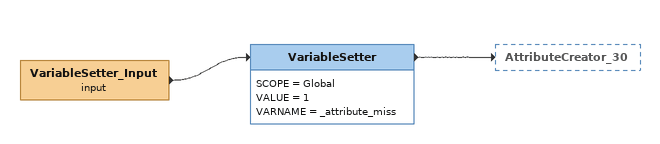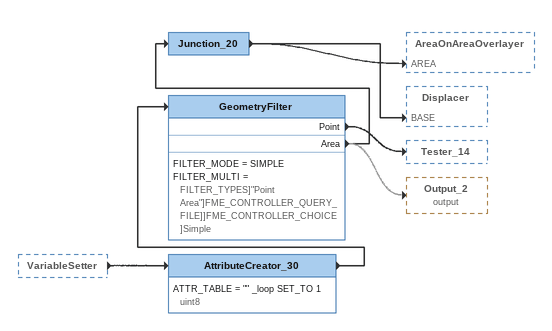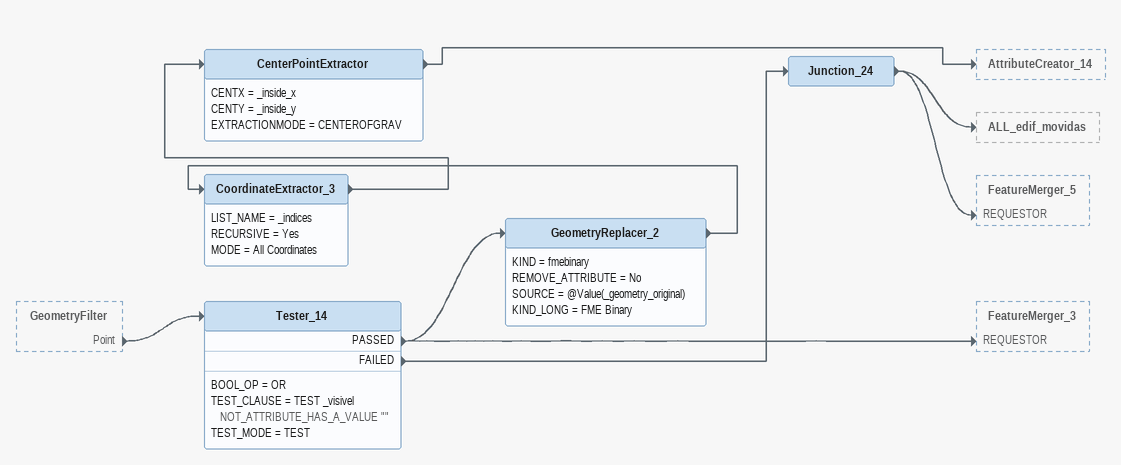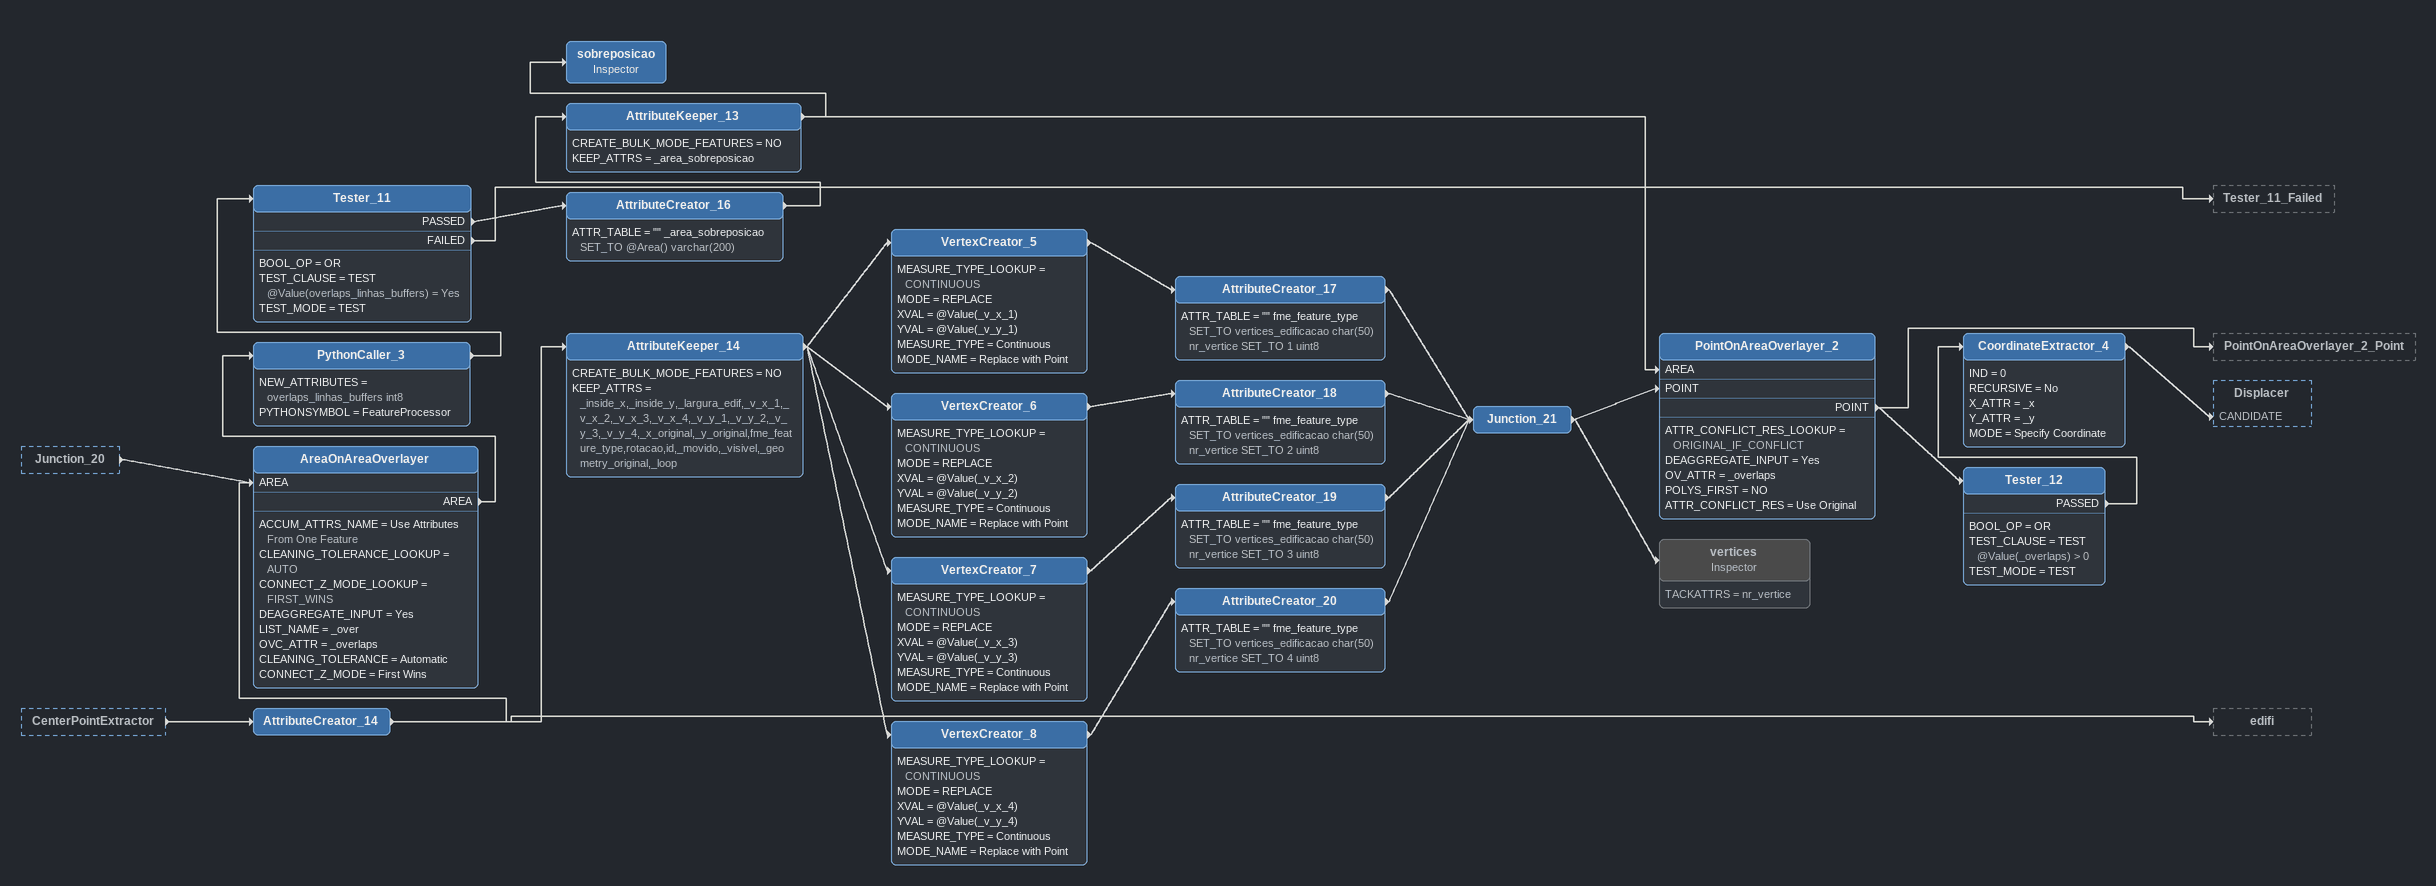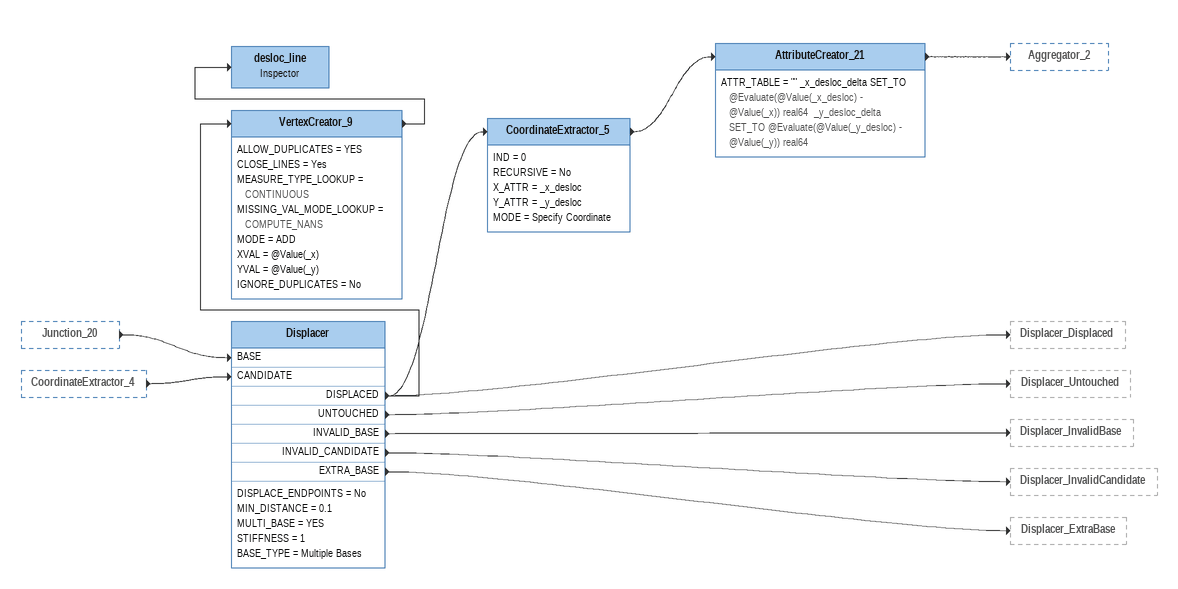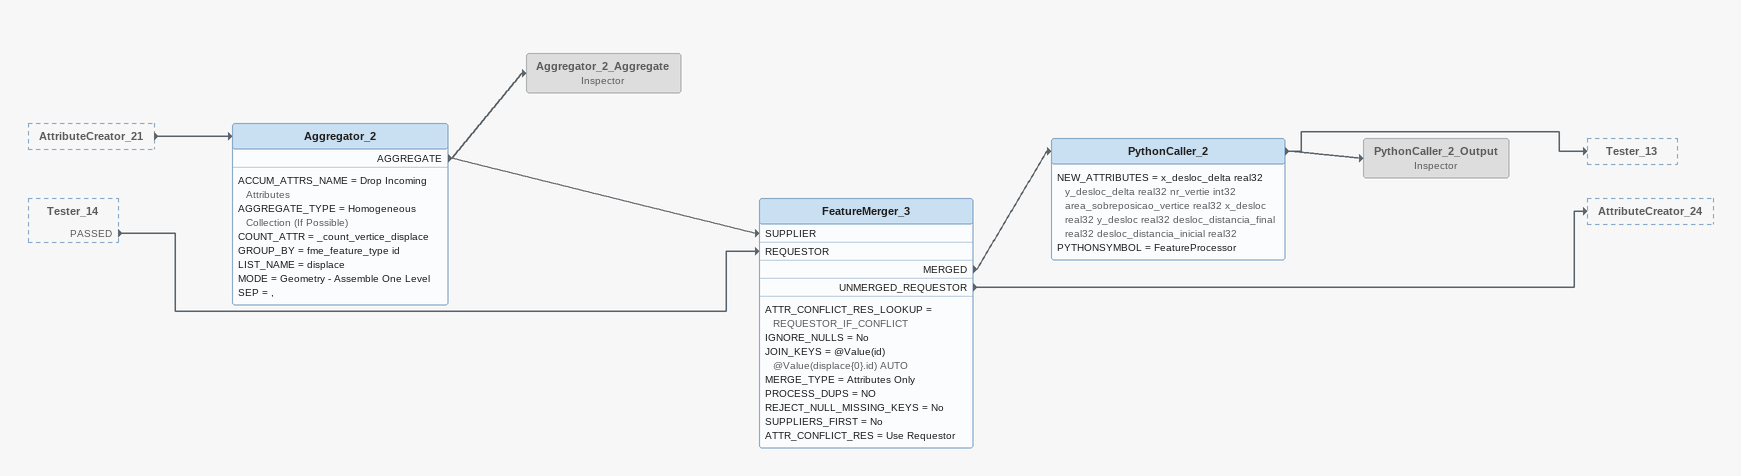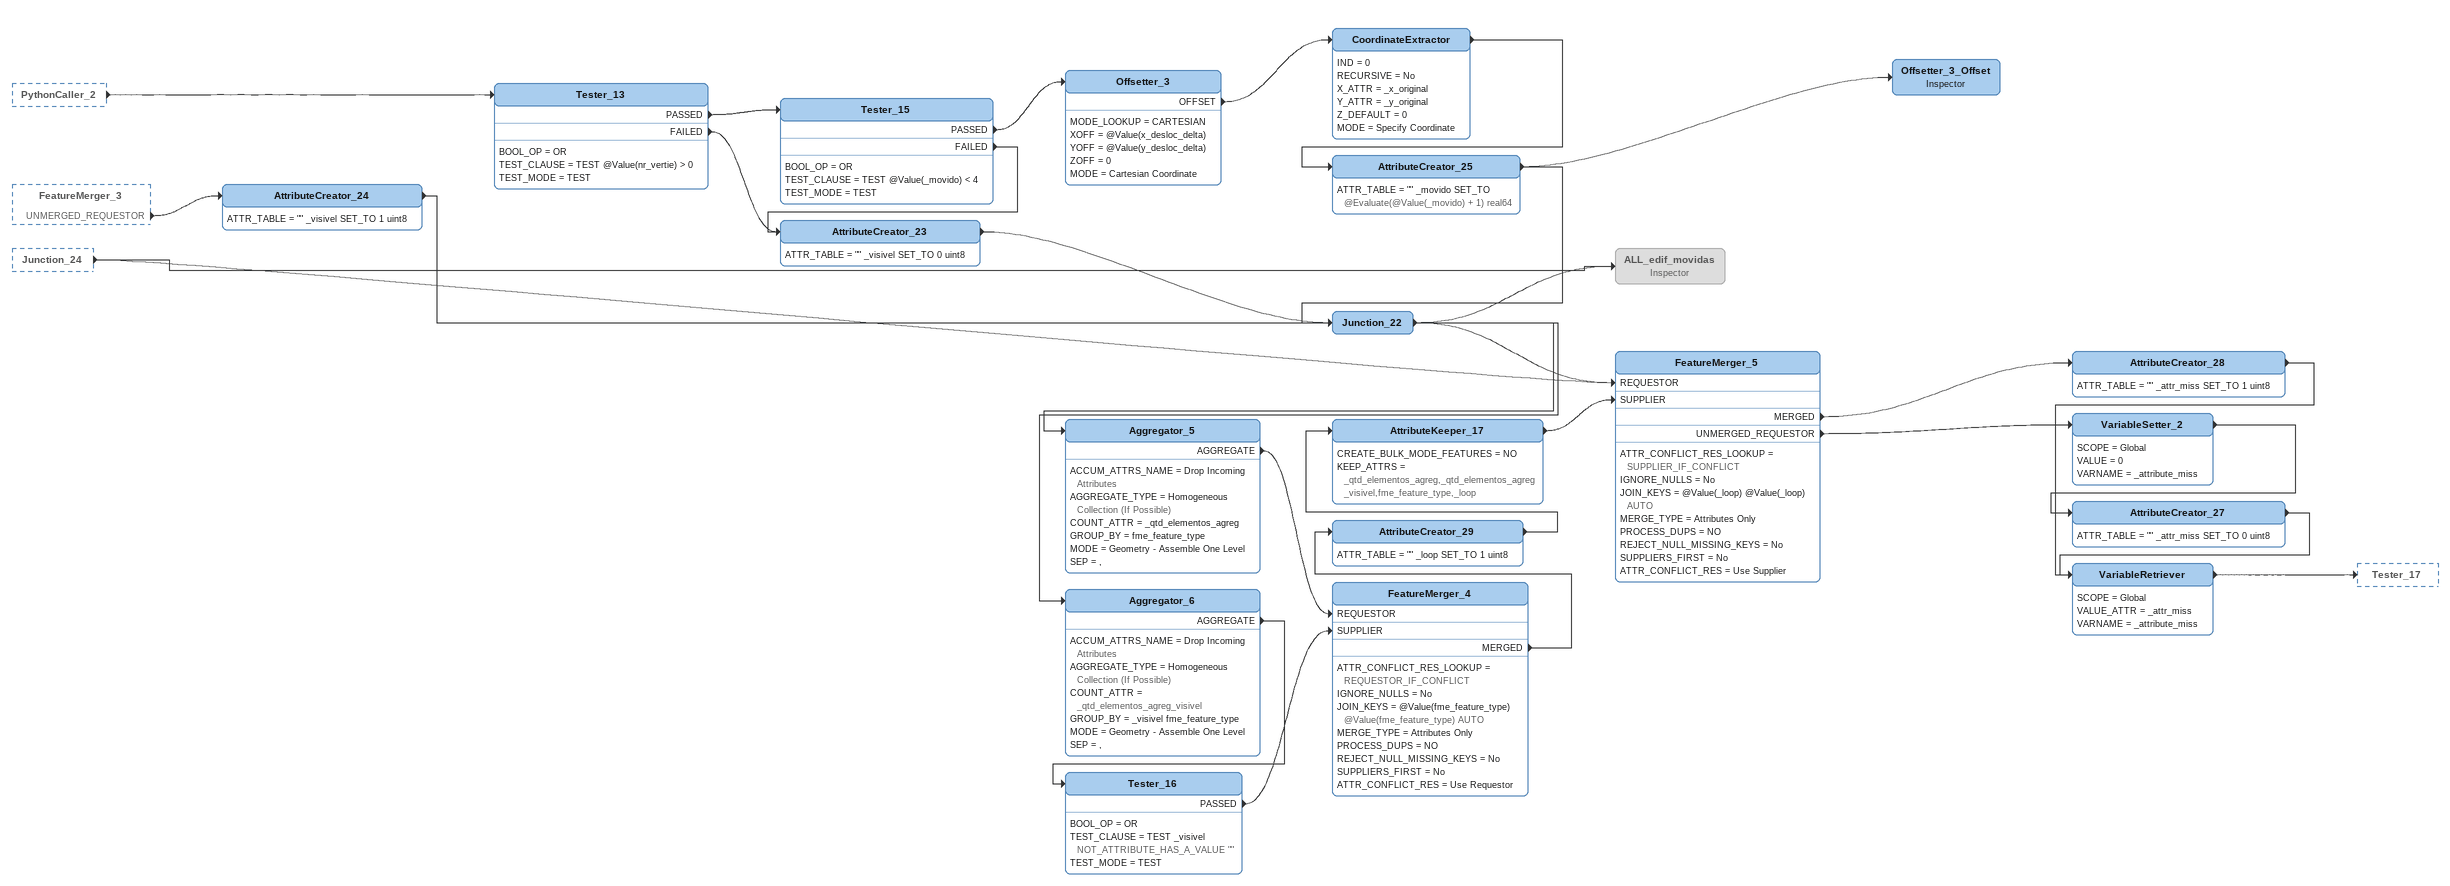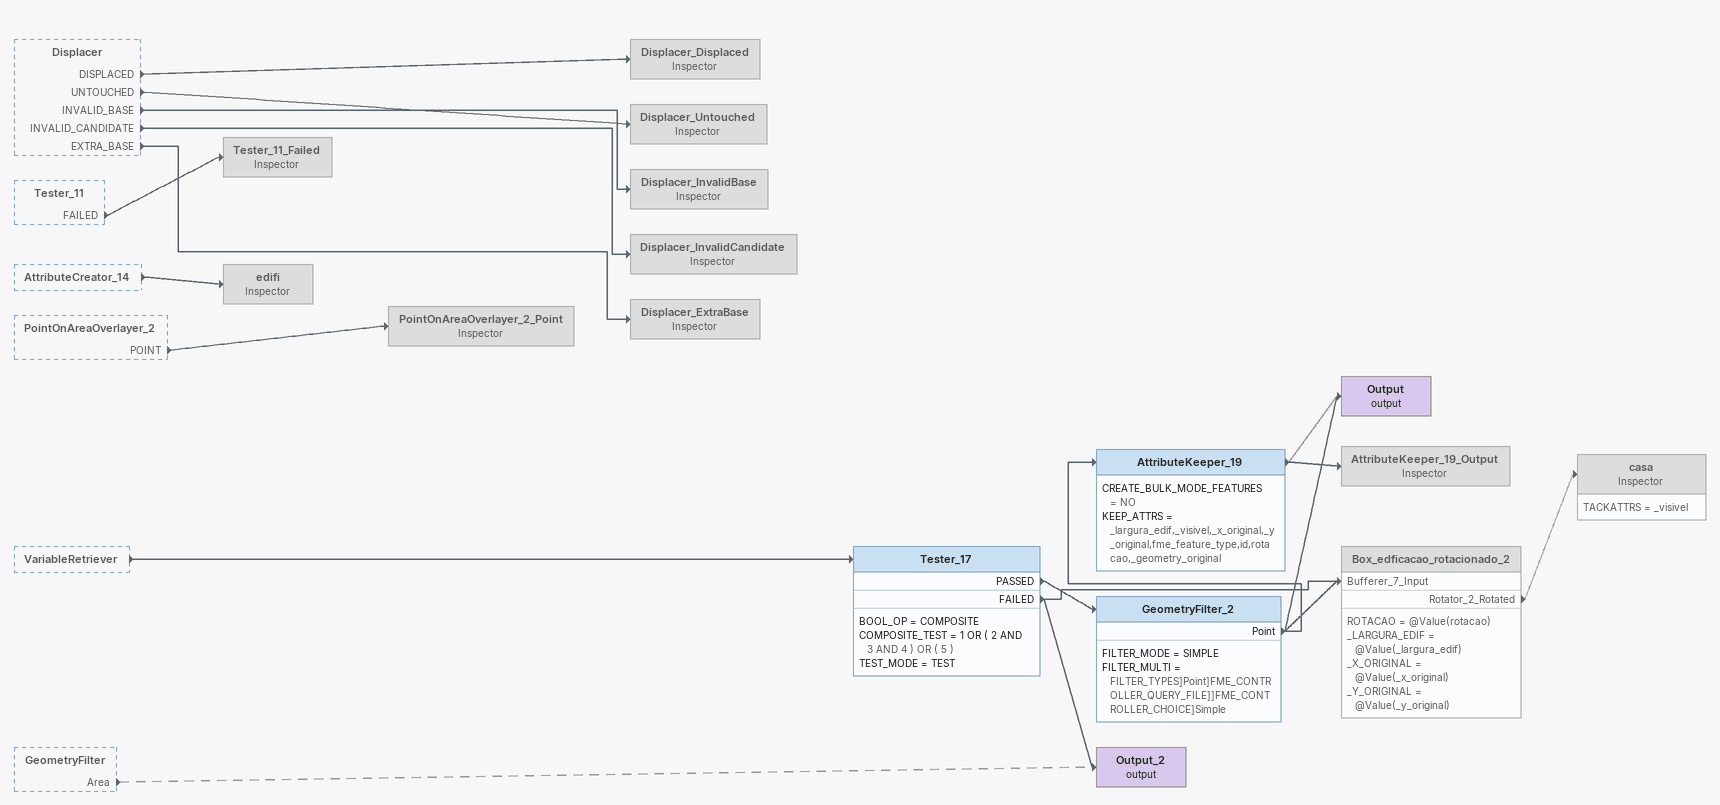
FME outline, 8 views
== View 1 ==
VariableSetter_Input (input)
    -> VariableSetter
VariableSetter
    SCOPE = Global
    VALUE = 1
    VARNAME = _attribute_miss
    -> AttributeCreator_30

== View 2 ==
VariableSetter [outside]
    -> AttributeCreator_30
AttributeCreator_30
    ATTR_TABLE = "" _loop SET_TO 1 uint8
    -> GeometryFilter
GeometryFilter
    FILTER_MODE = SIMPLE
    FILTER_MULTI = FILTER_TYPES]"Point Area"]FME_CONTROLLER_QUERY_FILE]]FME_CONTROLLER_CHOICE]Simple
    Point -> Tester_14
    Area -> Junction_20
    Area -> Output_2 (output) [off]
Junction_20
    -> AreaOnAreaOverlayer [AREA]
    -> Displacer [BASE]

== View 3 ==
GeometryFilter [outside]
    Point -> Tester_14
Tester_14
    BOOL_OP = OR
    TEST_CLAUSE = TEST _visivel NOT_ATTRIBUTE_HAS_A_VALUE ""
    TEST_MODE = TEST
    PASSED -> GeometryReplacer_2
    PASSED -> FeatureMerger_3 [REQUESTOR]
    FAILED -> Junction_24
Junction_24
    -> ALL_edif_movidas
    -> FeatureMerger_5 [REQUESTOR]
GeometryReplacer_2
    KIND = fmebinary
    REMOVE_ATTRIBUTE = No
    SOURCE = @Value(_geometry_original)
    KIND_LONG = FME Binary
    -> CoordinateExtractor_3
CoordinateExtractor_3
    LIST_NAME = _indices
    RECURSIVE = Yes
    MODE = All Coordinates
    -> CenterPointExtractor
CenterPointExtractor
    CENTX = _inside_x
    CENTY = _inside_y
    EXTRACTIONMODE = CENTEROFGRAV
    -> AttributeCreator_14

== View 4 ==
Junction_20 [outside]
    -> AreaOnAreaOverlayer [AREA]
CenterPointExtractor [outside]
    -> AttributeCreator_14
AttributeCreator_14
    -> AreaOnAreaOverlayer [AREA]
    -> edifi
    -> AttributeKeeper_14
AttributeKeeper_14
    CREATE_BULK_MODE_FEATURES = NO
    KEEP_ATTRS = _inside_x,_inside_y,_largura_edif,_v_x_1,_v_x_2,_v_x_3,_v_x_4,_v_y_1,_v_y_2,_v_y_3,_v_y_4,_x_original,_y_original,fme_feature_type,rotacao,id,_movido,_visivel,_geometry_original,_loop
    -> VertexCreator_6
    -> VertexCreator_5
    -> VertexCreator_8
    -> VertexCreator_7
VertexCreator_5
    MEASURE_TYPE_LOOKUP = CONTINUOUS
    MODE = REPLACE
    XVAL = @Value(_v_x_1)
    YVAL = @Value(_v_y_1)
    MEASURE_TYPE = Continuous
    MODE_NAME = Replace with Point
    -> AttributeCreator_17
AttributeCreator_17
    ATTR_TABLE = "" fme_feature_type SET_TO vertices_edificacao char(50)  nr_vertice SET_TO 1 uint8
    -> Junction_21
VertexCreator_6
    MEASURE_TYPE_LOOKUP = CONTINUOUS
    MODE = REPLACE
    XVAL = @Value(_v_x_2)
    YVAL = @Value(_v_y_2)
    MEASURE_TYPE = Continuous
    MODE_NAME = Replace with Point
    -> AttributeCreator_18
AttributeCreator_18
    ATTR_TABLE = "" fme_feature_type SET_TO vertices_edificacao char(50)  nr_vertice SET_TO 2 uint8
    -> Junction_21
VertexCreator_7
    MEASURE_TYPE_LOOKUP = CONTINUOUS
    MODE = REPLACE
    XVAL = @Value(_v_x_3)
    YVAL = @Value(_v_y_3)
    MEASURE_TYPE = Continuous
    MODE_NAME = Replace with Point
    -> AttributeCreator_19
AttributeCreator_19
    ATTR_TABLE = "" fme_feature_type SET_TO vertices_edificacao char(50)  nr_vertice SET_TO 3 uint8
    -> Junction_21
VertexCreator_8
    MEASURE_TYPE_LOOKUP = CONTINUOUS
    MODE = REPLACE
    XVAL = @Value(_v_x_4)
    YVAL = @Value(_v_y_4)
    MEASURE_TYPE = Continuous
    MODE_NAME = Replace with Point
    -> AttributeCreator_20
AttributeCreator_20
    ATTR_TABLE = "" fme_feature_type SET_TO vertices_edificacao char(50)  nr_vertice SET_TO 4 uint8
    -> Junction_21
Junction_21
    -> vertices
    -> PointOnAreaOverlayer_2 [POINT]
vertices: Inspector [off]
    TACKATTRS = nr_vertice
AreaOnAreaOverlayer
    ACCUM_ATTRS_NAME = Use Attributes From One Feature
    CLEANING_TOLERANCE_LOOKUP = AUTO
    CONNECT_Z_MODE_LOOKUP = FIRST_WINS
    DEAGGREGATE_INPUT = Yes
    LIST_NAME = _over
    OVC_ATTR = _overlaps
    CLEANING_TOLERANCE = Automatic
    CONNECT_Z_MODE = First Wins
    AREA -> PythonCaller_3
PythonCaller_3
    NEW_ATTRIBUTES = overlaps_linhas_buffers int8
    PYTHONSYMBOL = FeatureProcessor
    -> Tester_11
Tester_11
    BOOL_OP = OR
    TEST_CLAUSE = TEST @Value(overlaps_linhas_buffers) = Yes
    TEST_MODE = TEST
    PASSED -> AttributeCreator_16
    FAILED -> Tester_11_Failed
AttributeCreator_16
    ATTR_TABLE = "" _area_sobreposicao SET_TO @Area() varchar(200)
    -> AttributeKeeper_13
AttributeKeeper_13
    CREATE_BULK_MODE_FEATURES = NO
    KEEP_ATTRS = _area_sobreposicao
    -> sobreposicao
    -> PointOnAreaOverlayer_2 [AREA]
sobreposicao: Inspector
PointOnAreaOverlayer_2
    ATTR_CONFLICT_RES_LOOKUP = ORIGINAL_IF_CONFLICT
    DEAGGREGATE_INPUT = Yes
    OV_ATTR = _overlaps
    POLYS_FIRST = NO
    ATTR_CONFLICT_RES = Use Original
    POINT -> PointOnAreaOverlayer_2_Point
    POINT -> Tester_12
Tester_12
    BOOL_OP = OR
    TEST_CLAUSE = TEST @Value(_overlaps) > 0
    TEST_MODE = TEST
    PASSED -> CoordinateExtractor_4
CoordinateExtractor_4
    IND = 0
    RECURSIVE = No
    X_ATTR = _x
    Y_ATTR = _y
    MODE = Specify Coordinate
    -> Displacer [CANDIDATE]

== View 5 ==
Junction_20 [outside]
    -> Displacer [BASE]
CoordinateExtractor_4 [outside]
    -> Displacer [CANDIDATE]
Displacer
    DISPLACE_ENDPOINTS = No
    MIN_DISTANCE = 0.1
    MULTI_BASE = YES
    STIFFNESS = 1
    BASE_TYPE = Multiple Bases
    DISPLACED -> Displacer_Displaced
    DISPLACED -> VertexCreator_9
    DISPLACED -> CoordinateExtractor_5
    UNTOUCHED -> Displacer_Untouched
    INVALID_BASE -> Displacer_InvalidBase
    INVALID_CANDIDATE -> Displacer_InvalidCandidate
    EXTRA_BASE -> Displacer_ExtraBase
VertexCreator_9
    ALLOW_DUPLICATES = YES
    CLOSE_LINES = Yes
    MEASURE_TYPE_LOOKUP = CONTINUOUS
    MISSING_VAL_MODE_LOOKUP = COMPUTE_NANS
    MODE = ADD
    XVAL = @Value(_x)
    YVAL = @Value(_y)
    IGNORE_DUPLICATES = No
    -> desloc_line
desloc_line: Inspector
CoordinateExtractor_5
    IND = 0
    RECURSIVE = No
    X_ATTR = _x_desloc
    Y_ATTR = _y_desloc
    MODE = Specify Coordinate
    -> AttributeCreator_21
AttributeCreator_21
    ATTR_TABLE = "" _x_desloc_delta SET_TO @Evaluate(@Value(_x_desloc) - @Value(_x)) real64  _y_desloc_delta SET_TO @Evaluate(@Value(_y_desloc) - @Value(_y)) real64
    -> Aggregator_2

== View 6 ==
AttributeCreator_21 [outside]
    -> Aggregator_2
Tester_14 [outside]
    PASSED -> FeatureMerger_3 [REQUESTOR]
Aggregator_2
    ACCUM_ATTRS_NAME = Drop Incoming Attributes
    AGGREGATE_TYPE = Homogeneous Collection (If Possible)
    COUNT_ATTR = _count_vertice_displace
    GROUP_BY = fme_feature_type id
    LIST_NAME = displace
    MODE = Geometry - Assemble One Level
    SEP = ,
    AGGREGATE -> Aggregator_2_Aggregate
    AGGREGATE -> FeatureMerger_3 [SUPPLIER]
Aggregator_2_Aggregate: Inspector [off]
FeatureMerger_3
    ATTR_CONFLICT_RES_LOOKUP = REQUESTOR_IF_CONFLICT
    IGNORE_NULLS = No
    JOIN_KEYS = @Value(id) @Value(displace{0}.id) AUTO
    MERGE_TYPE = Attributes Only
    PROCESS_DUPS = NO
    REJECT_NULL_MISSING_KEYS = No
    SUPPLIERS_FIRST = No
    ATTR_CONFLICT_RES = Use Requestor
    MERGED -> PythonCaller_2
    UNMERGED_REQUESTOR -> AttributeCreator_24
PythonCaller_2
    NEW_ATTRIBUTES = x_desloc_delta real32 y_desloc_delta real32 nr_vertie int32 area_sobreposicao_vertice real32 x_desloc real32 y_desloc real32 desloc_distancia_final real32 desloc_distancia_inicial real32
    PYTHONSYMBOL = FeatureProcessor
    -> PythonCaller_2_Output
    -> Tester_13
PythonCaller_2_Output: Inspector [off]

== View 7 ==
PythonCaller_2 [outside]
    -> Tester_13
FeatureMerger_3 [outside]
    UNMERGED_REQUESTOR -> AttributeCreator_24
Junction_24 [outside]
    -> ALL_edif_movidas
    -> FeatureMerger_5 [REQUESTOR]
Tester_13
    BOOL_OP = OR
    TEST_CLAUSE = TEST @Value(nr_vertie) > 0
    TEST_MODE = TEST
    PASSED -> Tester_15
    FAILED -> AttributeCreator_23
Tester_15
    BOOL_OP = OR
    TEST_CLAUSE = TEST @Value(_movido) < 4
    TEST_MODE = TEST
    PASSED -> Offsetter_3
    FAILED -> AttributeCreator_23
Offsetter_3
    MODE_LOOKUP = CARTESIAN
    XOFF = @Value(x_desloc_delta)
    YOFF = @Value(y_desloc_delta)
    ZOFF = 0
    MODE = Cartesian Coordinate
    OFFSET -> CoordinateExtractor
CoordinateExtractor
    IND = 0
    RECURSIVE = No
    X_ATTR = _x_original
    Y_ATTR = _y_original
    Z_DEFAULT = 0
    MODE = Specify Coordinate
    -> AttributeCreator_25
AttributeCreator_25
    ATTR_TABLE = "" _movido SET_TO @Evaluate(@Value(_movido) + 1) real64
    -> Offsetter_3_Offset
    -> Junction_22
Offsetter_3_Offset: Inspector
AttributeCreator_23
    ATTR_TABLE = "" _visivel SET_TO 0 uint8
    -> Junction_22
AttributeCreator_24
    ATTR_TABLE = "" _visivel SET_TO 1 uint8
    -> Junction_22
Junction_22
    -> ALL_edif_movidas
    -> Aggregator_5
    -> Aggregator_6
    -> FeatureMerger_5 [REQUESTOR]
ALL_edif_movidas: Inspector [off]
Aggregator_5
    ACCUM_ATTRS_NAME = Drop Incoming Attributes
    AGGREGATE_TYPE = Homogeneous Collection (If Possible)
    COUNT_ATTR = _qtd_elementos_agreg
    GROUP_BY = fme_feature_type
    MODE = Geometry - Assemble One Level
    SEP = ,
    AGGREGATE -> FeatureMerger_4 [REQUESTOR]
Aggregator_6
    ACCUM_ATTRS_NAME = Drop Incoming Attributes
    AGGREGATE_TYPE = Homogeneous Collection (If Possible)
    COUNT_ATTR = _qtd_elementos_agreg_visivel
    GROUP_BY = _visivel fme_feature_type
    MODE = Geometry - Assemble One Level
    SEP = ,
    AGGREGATE -> Tester_16
Tester_16
    BOOL_OP = OR
    TEST_CLAUSE = TEST _visivel NOT_ATTRIBUTE_HAS_A_VALUE ""
    TEST_MODE = TEST
    PASSED -> FeatureMerger_4 [SUPPLIER]
FeatureMerger_4
    ATTR_CONFLICT_RES_LOOKUP = REQUESTOR_IF_CONFLICT
    IGNORE_NULLS = No
    JOIN_KEYS = @Value(fme_feature_type) @Value(fme_feature_type) AUTO
    MERGE_TYPE = Attributes Only
    PROCESS_DUPS = NO
    REJECT_NULL_MISSING_KEYS = No
    SUPPLIERS_FIRST = No
    ATTR_CONFLICT_RES = Use Requestor
    MERGED -> AttributeCreator_29
AttributeCreator_29
    ATTR_TABLE = "" _loop SET_TO 1 uint8
    -> AttributeKeeper_17
AttributeKeeper_17
    CREATE_BULK_MODE_FEATURES = NO
    KEEP_ATTRS = _qtd_elementos_agreg,_qtd_elementos_agreg_visivel,fme_feature_type,_loop
    -> FeatureMerger_5 [SUPPLIER]
FeatureMerger_5
    ATTR_CONFLICT_RES_LOOKUP = SUPPLIER_IF_CONFLICT
    IGNORE_NULLS = No
    JOIN_KEYS = @Value(_loop) @Value(_loop) AUTO
    MERGE_TYPE = Attributes Only
    PROCESS_DUPS = NO
    REJECT_NULL_MISSING_KEYS = No
    SUPPLIERS_FIRST = No
    ATTR_CONFLICT_RES = Use Supplier
    MERGED -> AttributeCreator_28
    UNMERGED_REQUESTOR -> VariableSetter_2
AttributeCreator_28
    ATTR_TABLE = "" _attr_miss SET_TO 1 uint8
    -> VariableRetriever
VariableSetter_2
    SCOPE = Global
    VALUE = 0
    VARNAME = _attribute_miss
    -> AttributeCreator_27
AttributeCreator_27
    ATTR_TABLE = "" _attr_miss SET_TO 0 uint8
    -> VariableRetriever
VariableRetriever
    SCOPE = Global
    VALUE_ATTR = _attr_miss
    VARNAME = _attribute_miss
    -> Tester_17

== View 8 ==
Displacer [outside]
    DISPLACED -> Displacer_Displaced
    UNTOUCHED -> Displacer_Untouched
    INVALID_BASE -> Displacer_InvalidBase
    INVALID_CANDIDATE -> Displacer_InvalidCandidate
    EXTRA_BASE -> Displacer_ExtraBase
Tester_11 [outside]
    FAILED -> Tester_11_Failed
AttributeCreator_14 [outside]
    -> edifi
PointOnAreaOverlayer_2 [outside]
    POINT -> PointOnAreaOverlayer_2_Point
VariableRetriever [outside]
    -> Tester_17
GeometryFilter [outside]
    Area -> Output_2 (output) [off]
Tester_17
    BOOL_OP = COMPOSITE
    COMPOSITE_TEST = 1 OR ( 2 AND 3 AND 4 ) OR ( 5 )
    TEST_MODE = TEST
    PASSED -> GeometryFilter_2
    FAILED -> Output_2 (output)
    FAILED -> Box_edficacao_rotacionado_2 [Bufferer_7_Input]
GeometryFilter_2
    FILTER_MODE = SIMPLE
    FILTER_MULTI = FILTER_TYPES]Point]FME_CONTROLLER_QUERY_FILE]]FME_CONTROLLER_CHOICE]Simple
    Point -> AttributeKeeper_19
    Point -> Box_edficacao_rotacionado_2 [Bufferer_7_Input]
    Point -> Output (output)
AttributeKeeper_19
    CREATE_BULK_MODE_FEATURES = NO
    KEEP_ATTRS = _largura_edif,_visivel,_x_original,_y_original,fme_feature_type,id,rotacao,_geometry_original
    -> Output (output) [off]
    -> AttributeKeeper_19_Output
Output (output)
AttributeKeeper_19_Output: Inspector [off]
Box_edficacao_rotacionado_2 [off]
    ROTACAO = @Value(rotacao)
    _LARGURA_EDIF = @Value(_largura_edif)
    _X_ORIGINAL = @Value(_x_original)
    _Y_ORIGINAL = @Value(_y_original)
    Rotator_2_Rotated -> casa [off]
casa: Inspector [off]
    TACKATTRS = _visivel
Output_2 (output)
Displacer_Displaced: Inspector [off]
Displacer_Untouched: Inspector [off]
Displacer_InvalidBase: Inspector [off]
Displacer_InvalidCandidate: Inspector [off]
Displacer_ExtraBase: Inspector [off]
PointOnAreaOverlayer_2_Point: Inspector [off]
Tester_11_Failed: Inspector [off]
edifi: Inspector [off]
